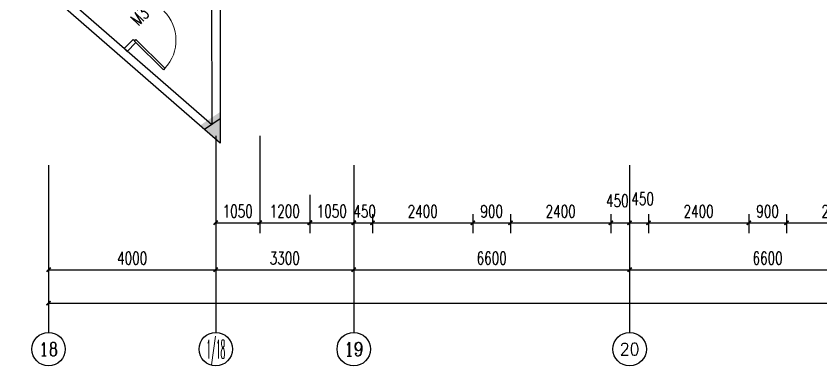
# Model space of a CAD drawing. Header units: millimetres. Extents: x 446 to 114752, y 86 to 28894.
# Drawn here: x 5470 to 24721, y 3294 to 11657 of the extents above; entities that cross this region are included whole.
import ezdxf
from ezdxf.enums import TextEntityAlignment as Align

# ---------------------------------------------------------------- set-up
doc = ezdxf.new("R2010")
doc.units = ezdxf.units.MM
for name, color, linetype in [('AXIS', 3, 'Continuous'), ('AXIS_TEXT', 7, 'Continuous'), ('PUB_DIM', 3, 'Continuous'), ('WALL', 9, 'Continuous'), ('WINDOW', 4, 'Continuous'), ('WINDOW_TEXT', 7, 'Continuous')]:
    doc.layers.add(name, color=color, linetype=linetype)
doc.styles.add('_TCH_AXIS', font='COMPLEX', dxfattribs={"bigfont": 'GBCBIG'})
doc.styles.add('_TCH_DIM_T3', font='SIMPLEX', dxfattribs={"width": 0.705882, "bigfont": 'GBCBIG'})
doc.styles.add('_TCH_WINDOW', font='SIMPLEX', dxfattribs={"bigfont": 'GBCBIG'})
doc.styles.add('COMPLEX', font='COMPLEX')
doc.dimstyles.new('_TCH_ARCH&&100', dxfattribs={"dimtxt": 297.5, "dimasz": 100, "dimexe": 250, "dimexo": 300, "dimgap": 126.25, "dimtad": 1, "dimdec": 0, "dimzin": 0, "dimdsep": 46, "dimtxsty": '_TCH_DIM_T3', "dimblk": 'ARCHTICK', "dimcen": 0.09, "dimclrt": 7, "dimazin": 2, "dimtfac": 1, "dimtdec": 0, "dimtix": 1, "dimtmove": 2, "dimatfit": 3, "dimfxl": 1, "dimtolj": 1, "dimtzin": 0, "dimarcsym": 0})

# ---------------------------------------------------------------- blocks, each defined once
blk = doc.blocks.new('_ArchTick')
at = {"color": 0, "linetype": 'ByBlock', "const_width": 0.4}
blk.add_lwpolyline([(-0.5, -0.5), (0.5, 0.5)], dxfattribs=at)
blk = doc.blocks.new('*D90')
at = {"layer": 'Defpoints', "color": 0}
for p in [(13546, 7220), (13996, 7220), (13996, 6714)]:
    blk.add_point(p, dxfattribs=at)
at = {"layer": 'PUB_DIM', "color": 0, "lineweight": -2}
for p, q in [((13546, 6920), (13546, 6464)), ((13996, 6920), (13996, 6464)), ((13546, 6714), (13996, 6714))]:
    blk.add_line(p, q, dxfattribs=at)
at = {"layer": 'PUB_DIM', "color": 0, "lineweight": -2, "xscale": 100, "yscale": 100, "zscale": 100, "rotation": 180}
blk.add_blockref('_ArchTick', (13546, 6714), dxfattribs=at)
at = {"layer": 'PUB_DIM', "color": 0, "lineweight": -2, "xscale": 100, "yscale": 100, "zscale": 100}
blk.add_blockref('_ArchTick', (13996, 6714), dxfattribs=at)
at = {"layer": 'PUB_DIM', "color": 7, "insert": (13806, 6989), "char_height": 297.5, "attachment_point": 5, "style": '_TCH_DIM_T3'}
blk.add_mtext('\\A1;450', dxfattribs=at)
blk = doc.blocks.new('*D91')
at = {"layer": 'Defpoints', "color": 0}
for p in [(13996, 7220), (16396, 7220), (16396, 6714)]:
    blk.add_point(p, dxfattribs=at)
at = {"layer": 'PUB_DIM', "color": 0, "lineweight": -2}
for p, q in [((13996, 6920), (13996, 6464)), ((16396, 6920), (16396, 6464)), ((13996, 6714), (16396, 6714))]:
    blk.add_line(p, q, dxfattribs=at)
at = {"layer": 'PUB_DIM', "color": 0, "lineweight": -2, "xscale": 100, "yscale": 100, "zscale": 100, "rotation": 180}
blk.add_blockref('_ArchTick', (13996, 6714), dxfattribs=at)
at = {"layer": 'PUB_DIM', "color": 0, "lineweight": -2, "xscale": 100, "yscale": 100, "zscale": 100}
blk.add_blockref('_ArchTick', (16396, 6714), dxfattribs=at)
at = {"layer": 'PUB_DIM', "color": 7, "insert": (15196, 6989), "char_height": 297.5, "attachment_point": 5, "style": '_TCH_DIM_T3'}
blk.add_mtext('\\A1;2400', dxfattribs=at)
blk = doc.blocks.new('*D92')
at = {"layer": 'Defpoints', "color": 0}
for p in [(16396, 7220), (17296, 7220), (17296, 6714)]:
    blk.add_point(p, dxfattribs=at)
at = {"layer": 'PUB_DIM', "color": 0, "lineweight": -2}
for p, q in [((16396, 6920), (16396, 6464)), ((17296, 6920), (17296, 6464)), ((16396, 6714), (17296, 6714))]:
    blk.add_line(p, q, dxfattribs=at)
at = {"layer": 'PUB_DIM', "color": 0, "lineweight": -2, "xscale": 100, "yscale": 100, "zscale": 100, "rotation": 180}
blk.add_blockref('_ArchTick', (16396, 6714), dxfattribs=at)
at = {"layer": 'PUB_DIM', "color": 0, "lineweight": -2, "xscale": 100, "yscale": 100, "zscale": 100}
blk.add_blockref('_ArchTick', (17296, 6714), dxfattribs=at)
at = {"layer": 'PUB_DIM', "color": 7, "insert": (16846, 6989), "char_height": 297.5, "attachment_point": 5, "style": '_TCH_DIM_T3'}
blk.add_mtext('\\A1;900', dxfattribs=at)
blk = doc.blocks.new('*D93')
at = {"layer": 'Defpoints', "color": 0}
for p in [(17296, 7220), (19696, 7220), (19696, 6714)]:
    blk.add_point(p, dxfattribs=at)
at = {"layer": 'PUB_DIM', "color": 0, "lineweight": -2}
for p, q in [((17296, 6920), (17296, 6464)), ((19696, 6920), (19696, 6464)), ((17296, 6714), (19696, 6714))]:
    blk.add_line(p, q, dxfattribs=at)
at = {"layer": 'PUB_DIM', "color": 0, "lineweight": -2, "xscale": 100, "yscale": 100, "zscale": 100, "rotation": 180}
blk.add_blockref('_ArchTick', (17296, 6714), dxfattribs=at)
at = {"layer": 'PUB_DIM', "color": 0, "lineweight": -2, "xscale": 100, "yscale": 100, "zscale": 100}
blk.add_blockref('_ArchTick', (19696, 6714), dxfattribs=at)
at = {"layer": 'PUB_DIM', "color": 7, "insert": (18496, 6989), "char_height": 297.5, "attachment_point": 5, "style": '_TCH_DIM_T3'}
blk.add_mtext('\\A1;2400', dxfattribs=at)
blk = doc.blocks.new('*D94')
at = {"layer": 'Defpoints', "color": 0}
for p in [(19696, 7220), (20146, 7220), (20146, 6714)]:
    blk.add_point(p, dxfattribs=at)
at = {"layer": 'PUB_DIM', "color": 0, "lineweight": -2}
for p, q in [((19696, 6920), (19696, 6464)), ((20146, 6920), (20146, 6464)), ((19696, 6714), (20146, 6714))]:
    blk.add_line(p, q, dxfattribs=at)
at = {"layer": 'PUB_DIM', "color": 0, "lineweight": -2, "xscale": 100, "yscale": 100, "zscale": 100, "rotation": 180}
blk.add_blockref('_ArchTick', (19696, 6714), dxfattribs=at)
at = {"layer": 'PUB_DIM', "color": 0, "lineweight": -2, "xscale": 100, "yscale": 100, "zscale": 100}
blk.add_blockref('_ArchTick', (20146, 6714), dxfattribs=at)
at = {"layer": 'PUB_DIM', "color": 7, "insert": (19853, 7243), "char_height": 297.5, "attachment_point": 5, "style": '_TCH_DIM_T3'}
blk.add_mtext('\\A1;450', dxfattribs=at)
blk = doc.blocks.new('*D95')
at = {"layer": 'Defpoints', "color": 0}
for p in [(20146, 7220), (20596, 7220), (20596, 6714)]:
    blk.add_point(p, dxfattribs=at)
at = {"layer": 'PUB_DIM', "color": 0, "lineweight": -2}
for p, q in [((20146, 6920), (20146, 6464)), ((20596, 6920), (20596, 6464)), ((20146, 6714), (20596, 6714))]:
    blk.add_line(p, q, dxfattribs=at)
at = {"layer": 'PUB_DIM', "color": 0, "lineweight": -2, "xscale": 100, "yscale": 100, "zscale": 100, "rotation": 180}
blk.add_blockref('_ArchTick', (20146, 6714), dxfattribs=at)
at = {"layer": 'PUB_DIM', "color": 0, "lineweight": -2, "xscale": 100, "yscale": 100, "zscale": 100}
blk.add_blockref('_ArchTick', (20596, 6714), dxfattribs=at)
at = {"layer": 'PUB_DIM', "color": 7, "insert": (20457, 7289), "char_height": 297.5, "attachment_point": 5, "style": '_TCH_DIM_T3'}
blk.add_mtext('\\A1;450', dxfattribs=at)
blk = doc.blocks.new('*D96')
at = {"layer": 'Defpoints', "color": 0}
for p in [(20596, 7220), (22996, 7220), (22996, 6714)]:
    blk.add_point(p, dxfattribs=at)
at = {"layer": 'PUB_DIM', "color": 0, "lineweight": -2}
for p, q in [((20596, 6920), (20596, 6464)), ((22996, 6920), (22996, 6464)), ((20596, 6714), (22996, 6714))]:
    blk.add_line(p, q, dxfattribs=at)
at = {"layer": 'PUB_DIM', "color": 0, "lineweight": -2, "xscale": 100, "yscale": 100, "zscale": 100, "rotation": 180}
blk.add_blockref('_ArchTick', (20596, 6714), dxfattribs=at)
at = {"layer": 'PUB_DIM', "color": 0, "lineweight": -2, "xscale": 100, "yscale": 100, "zscale": 100}
blk.add_blockref('_ArchTick', (22996, 6714), dxfattribs=at)
at = {"layer": 'PUB_DIM', "color": 7, "insert": (21796, 6989), "char_height": 297.5, "attachment_point": 5, "style": '_TCH_DIM_T3'}
blk.add_mtext('\\A1;2400', dxfattribs=at)
blk = doc.blocks.new('*D97')
at = {"layer": 'Defpoints', "color": 0}
for p in [(22996, 7220), (23896, 7220), (23896, 6714)]:
    blk.add_point(p, dxfattribs=at)
at = {"layer": 'PUB_DIM', "color": 0, "lineweight": -2}
for p, q in [((22996, 6920), (22996, 6464)), ((23896, 6920), (23896, 6464)), ((22996, 6714), (23896, 6714))]:
    blk.add_line(p, q, dxfattribs=at)
at = {"layer": 'PUB_DIM', "color": 0, "lineweight": -2, "xscale": 100, "yscale": 100, "zscale": 100, "rotation": 180}
blk.add_blockref('_ArchTick', (22996, 6714), dxfattribs=at)
at = {"layer": 'PUB_DIM', "color": 0, "lineweight": -2, "xscale": 100, "yscale": 100, "zscale": 100}
blk.add_blockref('_ArchTick', (23896, 6714), dxfattribs=at)
at = {"layer": 'PUB_DIM', "color": 7, "insert": (23446, 6989), "char_height": 297.5, "attachment_point": 5, "style": '_TCH_DIM_T3'}
blk.add_mtext('\\A1;900', dxfattribs=at)
blk = doc.blocks.new('*D98')
at = {"layer": 'Defpoints', "color": 0}
for p in [(23896, 7220), (26296, 7220), (26296, 6714)]:
    blk.add_point(p, dxfattribs=at)
at = {"layer": 'PUB_DIM', "color": 0, "lineweight": -2}
for p, q in [((23896, 6920), (23896, 6464)), ((26296, 6920), (26296, 6464)), ((23896, 6714), (26296, 6714))]:
    blk.add_line(p, q, dxfattribs=at)
at = {"layer": 'PUB_DIM', "color": 0, "lineweight": -2, "xscale": 100, "yscale": 100, "zscale": 100, "rotation": 180}
blk.add_blockref('_ArchTick', (23896, 6714), dxfattribs=at)
at = {"layer": 'PUB_DIM', "color": 0, "lineweight": -2, "xscale": 100, "yscale": 100, "zscale": 100}
blk.add_blockref('_ArchTick', (26296, 6714), dxfattribs=at)
at = {"layer": 'PUB_DIM', "color": 7, "insert": (25096, 6989), "char_height": 297.5, "attachment_point": 5, "style": '_TCH_DIM_T3'}
blk.add_mtext('\\A1;2400', dxfattribs=at)
blk = doc.blocks.new('*D145')
at = {"layer": 'Defpoints', "color": 0}
for p in [(11296, 7687), (12496, 7687), (12496, 6718)]:
    blk.add_point(p, dxfattribs=at)
at = {"layer": 'PUB_DIM', "color": 0, "lineweight": -2}
for p, q in [((11296, 7387), (11296, 6468)), ((12496, 7387), (12496, 6468)), ((11296, 6718), (12496, 6718))]:
    blk.add_line(p, q, dxfattribs=at)
at = {"layer": 'PUB_DIM', "color": 0, "lineweight": -2, "xscale": 100, "yscale": 100, "zscale": 100, "rotation": 180}
blk.add_blockref('_ArchTick', (11296, 6718), dxfattribs=at)
at = {"layer": 'PUB_DIM', "color": 0, "lineweight": -2, "xscale": 100, "yscale": 100, "zscale": 100}
blk.add_blockref('_ArchTick', (12496, 6718), dxfattribs=at)
at = {"layer": 'PUB_DIM', "color": 7, "insert": (11896, 6993), "char_height": 297.5, "attachment_point": 5, "style": '_TCH_DIM_T3'}
blk.add_mtext('\\A1;1200', dxfattribs=at)
blk = doc.blocks.new('*D146')
at = {"layer": 'Defpoints', "color": 0}
for p in [(12496, 7687), (13546, 7687), (13546, 6718)]:
    blk.add_point(p, dxfattribs=at)
at = {"layer": 'PUB_DIM', "color": 0, "lineweight": -2}
for p, q in [((12496, 7387), (12496, 6468)), ((13546, 7387), (13546, 6468)), ((12496, 6718), (13546, 6718))]:
    blk.add_line(p, q, dxfattribs=at)
at = {"layer": 'PUB_DIM', "color": 0, "lineweight": -2, "xscale": 100, "yscale": 100, "zscale": 100, "rotation": 180}
blk.add_blockref('_ArchTick', (12496, 6718), dxfattribs=at)
at = {"layer": 'PUB_DIM', "color": 0, "lineweight": -2, "xscale": 100, "yscale": 100, "zscale": 100}
blk.add_blockref('_ArchTick', (13546, 6718), dxfattribs=at)
at = {"layer": 'PUB_DIM', "color": 7, "insert": (13021, 6993), "char_height": 297.5, "attachment_point": 5, "style": '_TCH_DIM_T3'}
blk.add_mtext('\\A1;1050', dxfattribs=at)
blk = doc.blocks.new('*D147')
at = {"layer": 'Defpoints', "color": 0}
for p in [(10246, 9094), (11296, 9094), (11296, 6718)]:
    blk.add_point(p, dxfattribs=at)
at = {"layer": 'PUB_DIM', "color": 0, "lineweight": -2}
for p, q in [((10246, 8794), (10246, 6468)), ((11296, 8794), (11296, 6468)), ((10246, 6718), (11296, 6718))]:
    blk.add_line(p, q, dxfattribs=at)
at = {"layer": 'PUB_DIM', "color": 0, "lineweight": -2, "xscale": 100, "yscale": 100, "zscale": 100, "rotation": 180}
blk.add_blockref('_ArchTick', (10246, 6718), dxfattribs=at)
at = {"layer": 'PUB_DIM', "color": 0, "lineweight": -2, "xscale": 100, "yscale": 100, "zscale": 100}
blk.add_blockref('_ArchTick', (11296, 6718), dxfattribs=at)
at = {"layer": 'PUB_DIM', "color": 7, "insert": (10771, 6993), "char_height": 297.5, "attachment_point": 5, "style": '_TCH_DIM_T3'}
blk.add_mtext('\\A1;1050', dxfattribs=at)
blk = doc.blocks.new('*D153')
at = {"layer": 'AXIS', "color": 0, "lineweight": -2}
for p, q in [((6246, 7794), (6246, 5344)), ((10246, 7794), (10246, 5344)), ((6246, 5594), (10246, 5594))]:
    blk.add_line(p, q, dxfattribs=at)
at = {"layer": 'Defpoints', "color": 0}
for p in [(6246, 8094), (10246, 8094), (10246, 5594)]:
    blk.add_point(p, dxfattribs=at)
at = {"layer": 'AXIS', "color": 0, "lineweight": -2, "xscale": 100, "yscale": 100, "zscale": 100, "rotation": 180}
blk.add_blockref('_ArchTick', (6246, 5594), dxfattribs=at)
at = {"layer": 'AXIS', "color": 0, "lineweight": -2, "xscale": 100, "yscale": 100, "zscale": 100}
blk.add_blockref('_ArchTick', (10246, 5594), dxfattribs=at)
at = {"layer": 'AXIS', "color": 7, "insert": (8246, 5869), "char_height": 297.5, "attachment_point": 5, "style": '_TCH_DIM_T3'}
blk.add_mtext('\\A1;4000', dxfattribs=at)
blk = doc.blocks.new('*D154')
at = {"layer": 'AXIS', "color": 0, "lineweight": -2}
for p, q in [((10246, 7794), (10246, 5344)), ((13546, 7794), (13546, 5344)), ((10246, 5594), (13546, 5594))]:
    blk.add_line(p, q, dxfattribs=at)
at = {"layer": 'Defpoints', "color": 0}
for p in [(10246, 8094), (13546, 8094), (13546, 5594)]:
    blk.add_point(p, dxfattribs=at)
at = {"layer": 'AXIS', "color": 0, "lineweight": -2, "xscale": 100, "yscale": 100, "zscale": 100, "rotation": 180}
blk.add_blockref('_ArchTick', (10246, 5594), dxfattribs=at)
at = {"layer": 'AXIS', "color": 0, "lineweight": -2, "xscale": 100, "yscale": 100, "zscale": 100}
blk.add_blockref('_ArchTick', (13546, 5594), dxfattribs=at)
at = {"layer": 'AXIS', "color": 7, "insert": (11896, 5869), "char_height": 297.5, "attachment_point": 5, "style": '_TCH_DIM_T3'}
blk.add_mtext('\\A1;3300', dxfattribs=at)
blk = doc.blocks.new('*D155')
at = {"layer": 'AXIS', "color": 0, "lineweight": -2}
for p, q in [((13546, 7794), (13546, 5344)), ((20146, 7794), (20146, 5344)), ((13546, 5594), (20146, 5594))]:
    blk.add_line(p, q, dxfattribs=at)
at = {"layer": 'Defpoints', "color": 0}
for p in [(13546, 8094), (20146, 8094), (20146, 5594)]:
    blk.add_point(p, dxfattribs=at)
at = {"layer": 'AXIS', "color": 0, "lineweight": -2, "xscale": 100, "yscale": 100, "zscale": 100, "rotation": 180}
blk.add_blockref('_ArchTick', (13546, 5594), dxfattribs=at)
at = {"layer": 'AXIS', "color": 0, "lineweight": -2, "xscale": 100, "yscale": 100, "zscale": 100}
blk.add_blockref('_ArchTick', (20146, 5594), dxfattribs=at)
at = {"layer": 'AXIS', "color": 7, "insert": (16846, 5869), "char_height": 297.5, "attachment_point": 5, "style": '_TCH_DIM_T3'}
blk.add_mtext('\\A1;6600', dxfattribs=at)
blk = doc.blocks.new('*D156')
at = {"layer": 'AXIS', "color": 0, "lineweight": -2}
for p, q in [((20146, 7794), (20146, 5344)), ((26746, 7794), (26746, 5344)), ((20146, 5594), (26746, 5594))]:
    blk.add_line(p, q, dxfattribs=at)
at = {"layer": 'Defpoints', "color": 0}
for p in [(20146, 8094), (26746, 8094), (26746, 5594)]:
    blk.add_point(p, dxfattribs=at)
at = {"layer": 'AXIS', "color": 0, "lineweight": -2, "xscale": 100, "yscale": 100, "zscale": 100, "rotation": 180}
blk.add_blockref('_ArchTick', (20146, 5594), dxfattribs=at)
at = {"layer": 'AXIS', "color": 0, "lineweight": -2, "xscale": 100, "yscale": 100, "zscale": 100}
blk.add_blockref('_ArchTick', (26746, 5594), dxfattribs=at)
at = {"layer": 'AXIS', "color": 7, "insert": (23446, 5869), "char_height": 297.5, "attachment_point": 5, "style": '_TCH_DIM_T3'}
blk.add_mtext('\\A1;6600', dxfattribs=at)
blk = doc.blocks.new('*D168')
at = {"layer": 'AXIS', "color": 0, "lineweight": -2}
for p, q in [((6246, 7794), (6246, 4544)), ((99346, 7794), (99346, 4544)), ((6246, 4794), (99346, 4794))]:
    blk.add_line(p, q, dxfattribs=at)
at = {"layer": 'Defpoints', "color": 0}
for p in [(6246, 8094), (99346, 8094), (99346, 4794)]:
    blk.add_point(p, dxfattribs=at)
at = {"layer": 'AXIS', "color": 0, "lineweight": -2, "xscale": 100, "yscale": 100, "zscale": 100, "rotation": 180}
blk.add_blockref('_ArchTick', (6246, 4794), dxfattribs=at)
at = {"layer": 'AXIS', "color": 0, "lineweight": -2, "xscale": 100, "yscale": 100, "zscale": 100}
blk.add_blockref('_ArchTick', (99346, 4794), dxfattribs=at)
at = {"layer": 'AXIS', "color": 7, "insert": (52796, 5069), "char_height": 297.5, "attachment_point": 5, "style": '_TCH_DIM_T3'}
blk.add_mtext('\\A1;93100', dxfattribs=at)
blk = doc.blocks.new('_AXISO')
blk.add_circle((0, 0), 0.5)
at = {"layer": 'AXIS_TEXT', "style": 'COMPLEX', "width": 1.041667}
blk.add_attdef('A', text='', height=0.56, dxfattribs=at).set_placement((-0.25, -0.28), (0.25, -0.28), align=Align.FIT)
blk = doc.blocks.new('$DorLib2D$00000001')
for p, q in [((0.45, 0.975), (0.5, 0.975)), ((0.45, 0), (0.45, 0.975)), ((0.5, 0), (0.5, 0.975)), ((0.5, 0), (0.45, 0))]:
    blk.add_line(p, q)
at = {"lineweight": 13}
blk.add_arc((0.475, 0), 0.975, 91.4693, 180, dxfattribs=at)

msp = doc.modelspace()

# ---------------------------------------------------------------- hatches: boundary and pattern name
h = msp.add_hatch(color=256)
h.paths.add_polyline_path([(10133.1, 9186.6), (10085.3, 9186.6), (10036, 9153.3), (10133.1, 9068.9)])
h.paths.add_polyline_path([(10036, 9153.3), (9864.3, 9037.7), (10133.1, 8803.7), (10133.1, 9068.9)])
h.paths.add_polyline_path([(10133.1, 9068.9), (10158.1, 9047.1), (10158.1, 9186.6), (10133.1, 9186.6)], flags=17)
h.paths.add_polyline_path([(10158.1, 9235.5), (10133.1, 9218.7), (10133.1, 9186.6), (10158.1, 9186.6)])
h.paths.add_polyline_path([(10085.3, 9186.6), (10133.1, 9186.6), (10133.1, 9218.7)])
h.paths.add_polyline_path([(10358.1, 9186.6), (10358.1, 9370.2), (10158.1, 9235.5), (10158.1, 9186.6)])
h.paths.add_polyline_path([(10158.1, 9186.6), (10158.1, 9047.1), (10133.1, 9068.9), (10133.1, 8803.7), (10358.1, 8607.9), (10358.1, 9186.6)])

# ---------------------------------------------------------------- linework, layer by layer
msp.add_line((10354.7, 9199.1), (9977.4, 8945))
at = {"layer": 'AXIS'}
for p, q in [((6246.2, 8093.9), (6246.2, 4093.9)), ((10246.2, 8093.9), (10246.2, 4093.9)), ((13546.2, 8093.9), (13546.2, 4093.9)), ((20146.2, 8093.9), (20146.2, 4093.9))]:
    msp.add_line(p, q, dxfattribs=at)
at = {"layer": 'WALL'}
for p, q in [((10354.7, 8616.6), (5469.5, 12868.9)), ((10149.2, 9060.7), (5771.2, 12871.4)), ((10144, 12868.9), (10149.2, 9060.7)), ((10354.7, 12868.9), (10354.7, 8616.6)), ((8266.5, 11096.4), (8055.3, 10883.2)), ((8126.4, 10812.9), (8337.5, 11026)), ((8337.5, 11026), (8266.5, 11096.4)), ((8055.3, 10883.2), (8126.4, 10812.9))]:
    msp.add_line(p, q, dxfattribs=at)

# ---------------------------------------------------------------- block references
at = {"layer": 'AXIS'}
ref = msp.add_blockref('_AXISO', (6246.2, 3693.9), dxfattribs=dict(at, xscale=799.9999999999999, yscale=800, zscale=800))
ref.add_attrib('A', '18', dxfattribs={"layer": 'AXIS_TEXT', "height": 321.14, "style": '_TCH_AXIS', "width": 1.034483}).set_placement((6016.8, 3533.3), (6475.6, 3533.3), align=Align.FIT)
ref = msp.add_blockref('_AXISO', (10246.2, 3693.9), dxfattribs=dict(at, xscale=799.9999999999999, yscale=800, zscale=800))
ref.add_attrib('A', '1/18', dxfattribs={"layer": 'AXIS_TEXT', "height": 452.55, "style": '_TCH_AXIS', "width": 0.318182}).set_placement((10019.9, 3467.6), (10472.5, 3467.6), align=Align.FIT)
ref = msp.add_blockref('_AXISO', (13546.2, 3693.9), dxfattribs=dict(at, xscale=799.9999999999999, yscale=800, zscale=800))
ref.add_attrib('A', '19', dxfattribs={"layer": 'AXIS_TEXT', "height": 328.45, "style": '_TCH_AXIS'}).set_placement((13319.4, 3529.7), (13773, 3529.7), align=Align.FIT)
ref = msp.add_blockref('_AXISO', (20146.2, 3693.9), dxfattribs=dict(at, xscale=799.9999999999999, yscale=800, zscale=800))
ref.add_attrib('A', '20', dxfattribs={"layer": 'AXIS_TEXT', "height": 294.28, "style": '_TCH_AXIS'}).set_placement((19908, 3546.7), (20384.4, 3546.7), align=Align.FIT)
at = {"layer": 'WINDOW'}
ref = msp.add_blockref('$DorLib2D$00000001', (8653.9, 11416.4), dxfattribs=dict(at, xscale=999.999999999948, yscale=1000, zscale=1000, rotation=225.2665809555974))
ref.add_attrib('A', 'M3', (8395, 11405.4), dxfattribs={"layer": 'WINDOW_TEXT', "height": 297.5, "rotation": 45.26658, "style": '_TCH_WINDOW', "width": 0.705882})

# ---------------------------------------------------------------- dimensions: what is measured, and where the dimension line sits
at = {"layer": 'AXIS'}
for p1, p2, distance, text, picture, middle in [((6246.2, 8093.9), (10246.2, 8093.9), -2500, '4000', '*D153', (8246.2, 5868.9)), ((6246.2, 8093.9), (99346.2, 8093.9), -3300, '93100', '*D168', (52796.2, 5068.9)), ((10246.2, 8093.9), (13546.2, 8093.9), -2500, '3300', '*D154', (11896.2, 5868.9)), ((13546.2, 8093.9), (20146.2, 8093.9), -2500, '6600', '*D155', (16846.2, 5868.9)), ((20146.2, 8093.9), (26746.2, 8093.9), -2500, '6600', '*D156', (23446.2, 5868.9))]:
    dim = msp.add_aligned_dim(p1=p1, p2=p2, distance=distance, text=text, dimstyle='_TCH_ARCH&&100', dxfattribs=at)
    dim.commit()
    dim.dimension.update_dxf_attribs({"geometry": picture, "text_midpoint": middle})
at = {"layer": 'PUB_DIM'}
for p1, p2, distance, text, picture, middle in [((10246.2, 9093.9), (11296.2, 9093.9), -2375.9, '1050', '*D147', (10771.2, 6992.9)), ((11296.2, 7687), (12496.2, 7687), -969.5, '1200', '*D145', (11896.2, 6992.5)), ((12496.2, 7687), (13546.2, 7687), -969.5, '1050', '*D146', (13021.2, 6992.5)), ((13996.2, 7220.4), (16396.2, 7220.4), -506.6, '2400', '*D91', (15196.2, 6988.8)), ((16396.2, 7220.4), (17296.2, 7220.4), -506.6, '900', '*D92', (16846.2, 6988.8)), ((17296.2, 7220.4), (19696.2, 7220.4), -506.6, '2400', '*D93', (18496.2, 6988.8)), ((20596.2, 7220.4), (22996.2, 7220.4), -506.6, '2400', '*D96', (21796.2, 6988.8)), ((22996.2, 7220.4), (23896.2, 7220.4), -506.6, '900', '*D97', (23446.2, 6988.8)), ((23896.2, 7220.4), (26296.2, 7220.4), -506.6, '2400', '*D98', (25096.2, 6988.8))]:
    dim = msp.add_aligned_dim(p1=p1, p2=p2, distance=distance, text=text, dimstyle='_TCH_ARCH&&100', dxfattribs=at)
    dim.commit()
    dim.dimension.update_dxf_attribs({"geometry": picture, "text_midpoint": middle})
for base, p1, p2, picture, middle in [((20146.2, 6713.8), (19696.2, 7220.4), (20146.2, 7220.4), '*D94', (19853, 7243.2)), ((20596.2, 6713.8), (20146.2, 7220.4), (20596.2, 7220.4), '*D95', (20456.8, 7289.4)), ((13996.2, 6713.8), (13546.2, 7220.4), (13996.2, 7220.4), '*D90', (13806.1, 6988.8))]:
    dim = msp.add_linear_dim(base=base, p1=p1, p2=p2, angle=0, text='450', dimstyle='_TCH_ARCH&&100', dxfattribs=at)
    dim.commit()
    dim.dimension.update_dxf_attribs({"geometry": picture, "text_midpoint": middle, "dimtype": 161})

doc.saveas('drawing.dxf')
